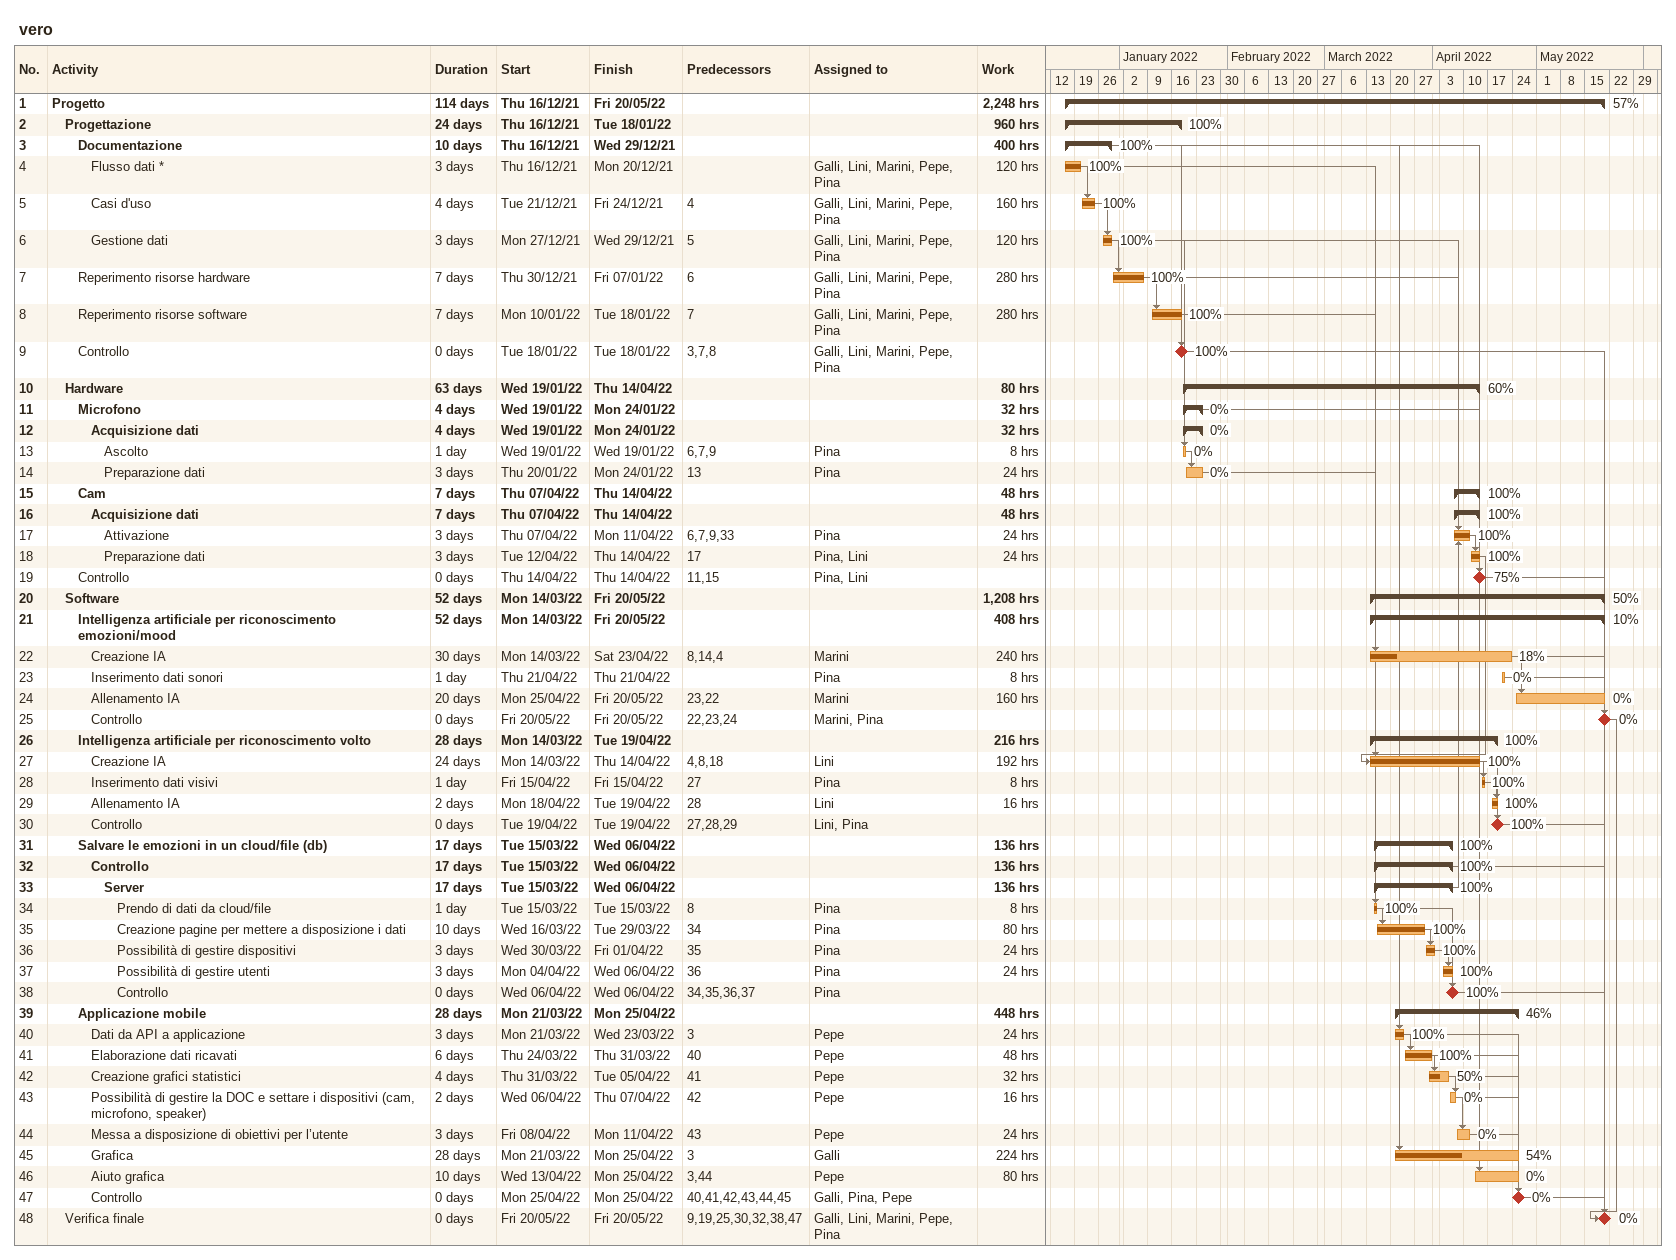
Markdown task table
vero

| ID | Level | Task | Duration | Start | Finish | Predecessors | Resources | % complete | Work (h) |
|---|---|---|---|---|---|---|---|---|---|
| 1 | 1 | **Progetto** | 114d | 2021-12-16 | 2022-05-20 |  |  | 57 | 2248 |
| 2 | 2 | **Progettazione** | 24d | 2021-12-16 | 2022-01-18 |  |  | 100 | 960 |
| 3 | 3 | **Documentazione** | 10d | 2021-12-16 | 2021-12-29 |  |  | 100 | 400 |
| 4 | 4 | Flusso dati * | 3d | 2021-12-16 | 2021-12-20 |  | Galli, Lini, Marini, Pepe, Pina | 100 | 120 |
| 5 | 4 | Casi d'uso | 4d | 2021-12-21 | 2021-12-24 | 4 | Galli, Lini, Marini, Pepe, Pina | 100 | 160 |
| 6 | 4 | Gestione dati | 3d | 2021-12-27 | 2021-12-29 | 5 | Galli, Lini, Marini, Pepe, Pina | 100 | 120 |
| 7 | 3 | Reperimento risorse hardware | 7d | 2021-12-30 | 2022-01-07 | 6 | Galli, Lini, Marini, Pepe, Pina | 100 | 280 |
| 8 | 3 | Reperimento risorse software | 7d | 2022-01-10 | 2022-01-18 | 7 | Galli, Lini, Marini, Pepe, Pina | 100 | 280 |
| 9 | 3 | Controllo | 0d | 2022-01-18 | 2022-01-18 | 3, 7, 8 | Galli, Lini, Marini, Pepe, Pina | 100 |  |
| 10 | 2 | **Hardware** | 63d | 2022-01-19 | 2022-04-14 |  |  | 60 | 80 |
| 11 | 3 | **Microfono** | 4d | 2022-01-19 | 2022-01-24 |  |  | 0 | 32 |
| 12 | 4 | **Acquisizione dati** | 4d | 2022-01-19 | 2022-01-24 |  |  | 0 | 32 |
| 13 | 5 | Ascolto | 1d | 2022-01-19 | 2022-01-19 | 6, 7, 9 | Pina | 0 | 8 |
| 14 | 5 | Preparazione dati | 3d | 2022-01-20 | 2022-01-24 | 13 | Pina | 0 | 24 |
| 15 | 3 | **Cam** | 7d | 2022-04-07 | 2022-04-14 |  |  | 100 | 48 |
| 16 | 4 | **Acquisizione dati** | 7d | 2022-04-07 | 2022-04-14 |  |  | 100 | 48 |
| 17 | 5 | Attivazione | 3d | 2022-04-07 | 2022-04-11 | 6, 7, 9, 33 | Pina | 100 | 24 |
| 18 | 5 | Preparazione dati | 3d | 2022-04-12 | 2022-04-14 | 17 | Pina, Lini | 100 | 24 |
| 19 | 3 | Controllo | 0d | 2022-04-14 | 2022-04-14 | 11, 15 | Pina, Lini | 75 |  |
| 20 | 2 | **Software** | 52d | 2022-03-14 | 2022-05-20 |  |  | 50 | 1208 |
| 21 | 3 | **Intelligenza artificiale per riconoscimento emozioni/mood** | 52d | 2022-03-14 | 2022-05-20 |  |  | 10 | 408 |
| 22 | 4 | Creazione IA | 30d | 2022-03-14 | 2022-04-23 | 8, 14, 4 | Marini | 18 | 240 |
| 23 | 4 | Inserimento dati sonori | 1d | 2022-04-21 | 2022-04-21 |  | Pina | 0 | 8 |
| 24 | 4 | Allenamento IA | 20d | 2022-04-25 | 2022-05-20 | 23, 22 | Marini | 0 | 160 |
| 25 | 4 | Controllo | 0d | 2022-05-20 | 2022-05-20 | 22, 23, 24 | Marini, Pina | 0 |  |
| 26 | 3 | **Intelligenza artificiale per riconoscimento volto** | 28d | 2022-03-14 | 2022-04-19 |  |  | 100 | 216 |
| 27 | 4 | Creazione IA | 24d | 2022-03-14 | 2022-04-14 | 4, 8, 18 | Lini | 100 | 192 |
| 28 | 4 | Inserimento dati visivi | 1d | 2022-04-15 | 2022-04-15 | 27 | Pina | 100 | 8 |
| 29 | 4 | Allenamento IA | 2d | 2022-04-18 | 2022-04-19 | 28 | Lini | 100 | 16 |
| 30 | 4 | Controllo | 0d | 2022-04-19 | 2022-04-19 | 27, 28, 29 | Lini, Pina | 100 |  |
| 31 | 3 | **Salvare le emozioni in un cloud/file (db)** | 17d | 2022-03-15 | 2022-04-06 |  |  | 100 | 136 |
| 32 | 4 | **Controllo** | 17d | 2022-03-15 | 2022-04-06 |  |  | 100 | 136 |
| 33 | 5 | **Server** | 17d | 2022-03-15 | 2022-04-06 |  |  | 100 | 136 |
| 34 | 6 | Prendo di dati da cloud/file | 1d | 2022-03-15 | 2022-03-15 | 8 | Pina | 100 | 8 |
| 35 | 6 | Creazione pagine per mettere a disposizione i dati | 10d | 2022-03-16 | 2022-03-29 | 34 | Pina | 100 | 80 |
| 36 | 6 | Possibilità di gestire dispositivi | 3d | 2022-03-30 | 2022-04-01 | 35 | Pina | 100 | 24 |
| 37 | 6 | Possibilità di gestire utenti | 3d | 2022-04-04 | 2022-04-06 | 36 | Pina | 100 | 24 |
| 38 | 6 | Controllo | 0d | 2022-04-06 | 2022-04-06 | 34, 35, 36, 37 | Pina | 100 |  |
| 39 | 3 | **Applicazione mobile** | 28d | 2022-03-21 | 2022-04-25 |  |  | 46 | 448 |
| 40 | 4 | Dati da API a applicazione | 3d | 2022-03-21 | 2022-03-23 | 3 | Pepe | 100 | 24 |
| 41 | 4 | Elaborazione dati ricavati | 6d | 2022-03-24 | 2022-03-31 | 40 | Pepe | 100 | 48 |
| 42 | 4 | Creazione grafici statistici | 4d | 2022-03-31 | 2022-04-05 | 41 | Pepe | 50 | 32 |
| 43 | 4 | Possibilità di gestire la DOC e settare i dispositivi (cam, microfono, speaker) | 2d | 2022-04-06 | 2022-04-07 | 42 | Pepe | 0 | 16 |
| 44 | 4 | Messa a disposizione di obiettivi per l’utente | 3d | 2022-04-08 | 2022-04-11 | 43 | Pepe | 0 | 24 |
| 45 | 4 | Grafica | 28d | 2022-03-21 | 2022-04-25 | 3 | Galli | 54 | 224 |
| 46 | 4 | Aiuto grafica | 10d | 2022-04-13 | 2022-04-25 | 3, 44 | Pepe | 0 | 80 |
| 47 | 4 | Controllo | 0d | 2022-04-25 | 2022-04-25 | 40, 41, 42, 43, 44, 45 | Galli, Pina, Pepe | 0 |  |
| 48 | 2 | Verifica finale | 0d | 2022-05-20 | 2022-05-20 | 9, 19, 25, 30, 32, 38, 47 | Galli, Lini, Marini, Pepe, Pina | 0 |  |
